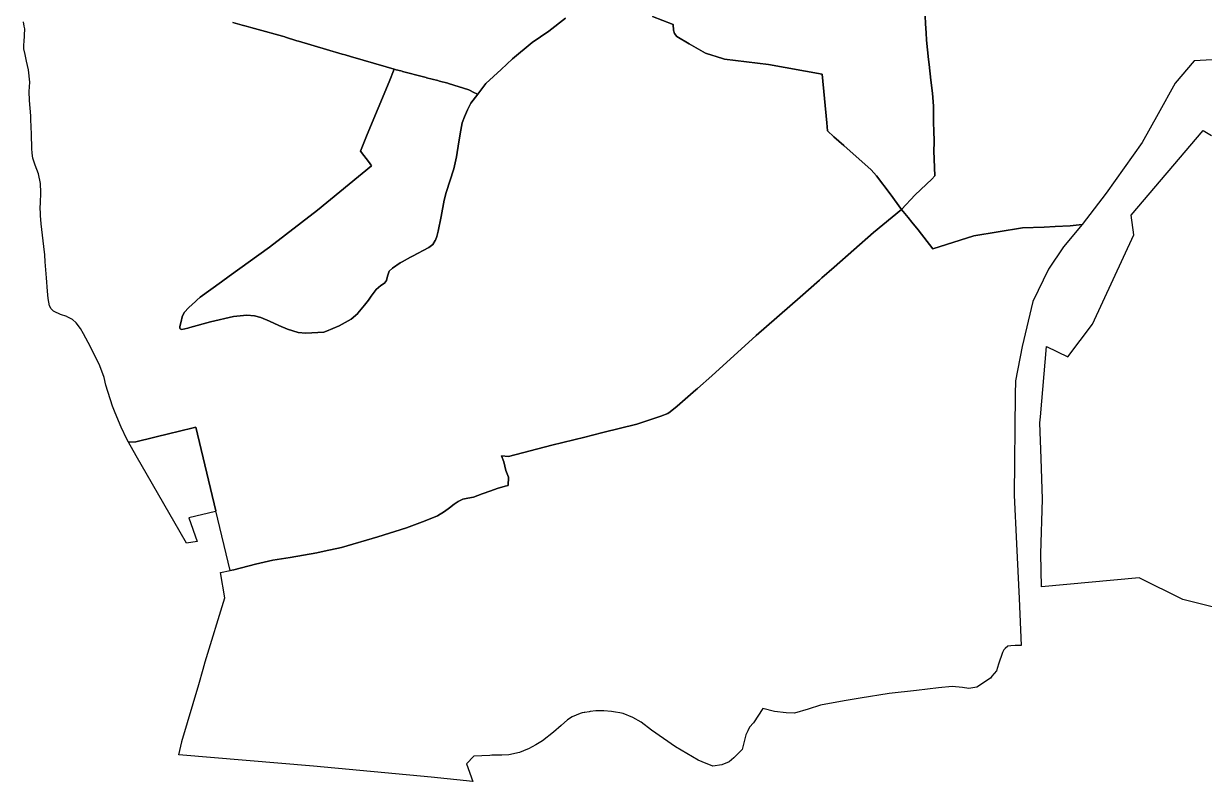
# Model space of a CAD drawing. Header units: inches. Extents: x 280195 to 293923, y 9098893 to 9120289.
# Drawn here: x 284210 to 285634, y 9099815 to 9100729 of the extents above; entities that cross this region are included whole.
import ezdxf

# ---------------------------------------------------------------- set-up
doc = ezdxf.new("R2010")
doc.units = ezdxf.units.IN
doc.header["$MEASUREMENT"] = 0
doc.layers.add('CIS', color=7, linetype='Continuous')

msp = doc.modelspace()

# ---------------------------------------------------------------- linework, layer by layer
at = {"layer": 'CIS'}
for points in [[(284968.4696, 9100737.7525), (284993.6481, 9100727.9902), (284993.8862, 9100721.3227), (284995.315, 9100717.0364), (284997.9344, 9100713.7027), (285012.6981, 9100704.6539), (285032.7007, 9100693.462), (285041.2462, 9100690.7634), (285044.3364, 9100689.7875), (285055.3226, 9100686.3182), (285108.6627, 9100679.6507), (285173.1947, 9100668.2207), (285178.7371, 9100609.307), (285179.6241, 9100599.8787), (285187.2441, 9100592.4968), (285199.3885, 9100582.0193), (285232.488, 9100552.7298), (285238.9173, 9100545.5861), (285255.1099, 9100523.9167), (285268.9212, 9100505.1047), (285235.1073, 9100477.2441), (285187.771, 9100435.5302), (285172.833, 9100422.3663), (285169.8873, 9100419.7706), (285146.5706, 9100399.239), (285093.7584, 9100352.7348), (285040.1077, 9100304.4493), (285022.9041, 9100288.966), (285021.0066, 9100287.3273), (284998.2916, 9100267.7097), (284989.7348, 9100260.8644), (284987.104, 9100258.7597), (284978.5268, 9100255.4035), (284949.8123, 9100246.0805), (284908.5827, 9100235.6955), (284896.4338, 9100232.7308), (284886.8289, 9100230.3869), (284847.2876, 9100220.7376), (284794.9347, 9100206.7551), (284786.3176, 9100207.7306), (284789.4067, 9100200.4142), (284791.8455, 9100190.1713), (284795.0973, 9100181.8794), (284794.4469, 9100171.9616), (284790.8699, 9100171.3112), (284781.1148, 9100168.3847), (284773.6358, 9100165.4581), (284763.0676, 9100161.7186), (284752.6622, 9100157.9791), (284745.9961, 9100156.5158), (284739.7686, 9100155.3211), (284734.2899, 9100152.7763), (284729.2497, 9100149.362), (284723.5955, 9100145.1413), (284717.7061, 9100140.7449), (284709.2515, 9100135.5421), (284694.2777, 9100129.2429), (284672.0192, 9100120.7468), (284637.5079, 9100109.9508), (284593.5457, 9100097.2847), (284572.5041, 9100092.7368), (284563.5957, 9100090.8002), (284531.799, 9100084.9291), (284510.6323, 9100081.7541), (284489.7302, 9100076.9916), (284463.8624, 9100070.4003), (284459.2416, 9100069.2229), (284441.9778, 9100141.5003), (284417.8875, 9100242.3583), (284395.0788, 9100236.8388), (284387.956, 9100235.115), (284345.3919, 9100224.8149), (284336.5793, 9100224.1003), (284334.5006, 9100227.7076), (284327.9176, 9100242.3859), (284320.7119, 9100259.466), (284317.3314, 9100267.5613), (284309.2362, 9100293.0036), (284307.2791, 9100302.0774), (284301.9416, 9100316.1329), (284298.3832, 9100323.8723), (284288.1528, 9100344.333), (284282.4595, 9100354.8301), (284278.9012, 9100361.3241), (284273.5636, 9100368.3519), (284269.1157, 9100372.0882), (284262.506, 9100375.5669), (284262.1473, 9100375.7785), (284254.7032, 9100378.2598), (284246.9704, 9100381.8169), (284246.9491, 9100381.8267), (284246.134, 9100382.4607), (284243.4955, 9100385.1651), (284241.5384, 9100388.5455), (284239.7592, 9100397.6194), (284238.9586, 9100406.5153), (284237.7132, 9100422.439), (284236.2008, 9100441.7431), (284236.1094, 9100441.9222), (284235.6279, 9100450.2187), (284234.437, 9100460.427), (284231.2856, 9100487.4389), (284230.7119, 9100497.8477), (284230.6003, 9100499.8713), (284230.2, 9100507.1345), (284230.4645, 9100512.3798), (284231.1305, 9100525.5895), (284230.3551, 9100536.4454), (284228.1839, 9100548.0767), (284223.9965, 9100558.3122), (284221.338, 9100566.668), (284220.4548, 9100573.0368), (284220.1195, 9100578.3179), (284219.8094, 9100595.6875), (284219.0626, 9100613.4861), (284218.8789, 9100617.8644), (284217.328, 9100636.4745), (284216.7077, 9100647.1753), (284217.4831, 9100658.4964), (284215.9323, 9100673.2293), (284213.7611, 9100683.7752), (284212.0552, 9100691.8394), (284210.5042, 9100698.8182), (284210.5957, 9100703.8441), (284210.6594, 9100707.3479), (284211.4704, 9100722.828), (284210.7597, 9100725.881), (284210.1792, 9100731.1862)], [(284462.339, 9100730.4632), (284473.5826, 9100727.4079), (284478.5251, 9100726.0648), (284484.3951, 9100724.4113), (284493.1223, 9100721.9529), (284522.3166, 9100714.1403), (284525.1555, 9100713.2052), (284526.0766, 9100712.9018), (284539.7923, 9100708.3836), (284541.6703, 9100707.8371), (284575.3219, 9100698.0434), (284594.4482, 9100692.477), (284597.762, 9100691.5126), (284604.5883, 9100689.5259), (284647.5038, 9100677.0362), (284657.1461, 9100674.2299), (284650.8485, 9100658.9646), (284624.5876, 9100595.3089), (284616.3327, 9100575.2992), (284627.2094, 9100561.0235), (284629.8793, 9100557.5192), (284564.4743, 9100504.1791), (284506.9008, 9100459.5173), (284458.011, 9100424.2897), (284448.8568, 9100417.6936), (284423.1653, 9100399.1817), (284419.1392, 9100395.438), (284417.5011, 9100393.9149), (284409.5922, 9100386.561), (284403.8772, 9100380.846), (284401.5753, 9100375.6072), (284400.1658, 9100369.7141), (284398.7244, 9100363.6877), (284398.7575, 9100362.2325), (284399.1544, 9100361.0749), (284399.6467, 9100360.477), (284401.0065, 9100360.0497), (284408.0412, 9100361.9214), (284410.7837, 9100362.6511), (284435.4796, 9100369.2219), (284463.3931, 9100375.9688), (284467.4089, 9100376.3369), (284479.2681, 9100377.424), (284488.6609, 9100376.498), (284496.2015, 9100374.6459), (284506.7849, 9100370.2802), (284518.1621, 9100364.8563), (284528.613, 9100360.3583), (284541.1808, 9100356.6543), (284550.4412, 9100355.5958), (284572.2694, 9100356.9188), (284575.3292, 9100358.2083), (284590.7902, 9100364.724), (284605.0778, 9100372.5293), (284613.1284, 9100379.4297), (284613.4123, 9100379.673), (284621.2173, 9100389.3303), (284625.9212, 9100395.6272), (284629.4195, 9100400.3105), (284635.5049, 9100408.3803), (284640.8445, 9100413.0558), (284645.4268, 9100416.1855), (284647.9404, 9100419.3605), (284648.7323, 9100422.702), (284649.4285, 9100425.6399), (284650.8508, 9100430.3408), (284655.1343, 9100434.0046), (284664.2123, 9100440.5273), (284666.7514, 9100441.9204), (284676.6452, 9100447.3489), (284679.1613, 9100448.7294), (284698.8728, 9100458.9158), (284703.7676, 9100462.8846), (284706.5457, 9100467.3825), (284706.7911, 9100467.9653), (284708.6624, 9100472.4096), (284710.2499, 9100478.8919), (284713.8217, 9100496.619), (284717.3936, 9100516.0659), (284719.9072, 9100525.591), (284729.1676, 9100554.0337), (284732.1125, 9100568.4505), (284735.1207, 9100586.4453), (284737.3697, 9100600.7328), (284738.9572, 9100609.3318), (284741.7353, 9100616.7402), (284745.4395, 9100625.3391), (284749.5948, 9100633.081), (284757.7859, 9100643.9672), (284767.5912, 9100656.985), (284785.9269, 9100673.8025), (284799.8695, 9100686.5906), (284823.3884, 9100706.5589), (284843.3909, 9100720.132), (284863.6316, 9100735.8483)], [(284863.6316, 9100735.8483), (284843.3909, 9100720.132), (284823.3884, 9100706.5589), (284799.8695, 9100686.5906), (284785.9269, 9100673.8025), (284767.5912, 9100656.985), (284767.5912, 9100656.985), (284757.7859, 9100643.9672), (284753.9181, 9100645.8243), (284747.0599, 9100649.1172), (284722.5523, 9100657.0183), (284721.6667, 9100657.2496), (284711.9171, 9100659.7969), (284709.5716, 9100660.4095), (284696.2211, 9100663.8975), (284695.8396, 9100663.9972), (284686.186, 9100666.5193), (284673.4332, 9100669.8511), (284667.0962, 9100671.5067), (284666.607, 9100671.6344), (284661.2987, 9100673.0214), (284659.4426, 9100673.5616), (284657.1461, 9100674.2299), (284647.5038, 9100677.0362), (284604.5883, 9100689.5259), (284597.762, 9100691.5126), (284594.4482, 9100692.477), (284575.3219, 9100698.0434), (284541.6703, 9100707.8371), (284539.7923, 9100708.3836), (284526.0766, 9100712.9018), (284525.1555, 9100713.2052), (284522.3166, 9100714.1403), (284493.1223, 9100721.9529), (284484.3951, 9100724.4113), (284478.5251, 9100726.0648), (284473.5826, 9100727.4079), (284462.339, 9100730.4632)], [(285297.4428, 9100738.6559), (285297.9862, 9100728.8747), (285298.5933, 9100717.9477), (285299.0691, 9100709.3846), (285301.6058, 9100685.9409), (285302.2781, 9100679.7277), (285304.3089, 9100660.9604), (285306.2965, 9100645.2406), (285307.3806, 9100629.5209), (285307.4547, 9100618.8835), (285307.4676, 9100617.0265), (285307.4975, 9100612.7375), (285308.068, 9100596.4766), (285308.2723, 9100590.6561), (285308.45, 9100585.5911), (285307.9738, 9100575.7494), (285309.1603, 9100545.4932), (285305.3543, 9100541.5379), (285285.3518, 9100522.4879), (285268.9212, 9100505.1047), (285255.1099, 9100523.9167), (285238.9173, 9100545.5861), (285232.488, 9100552.7298), (285199.3885, 9100582.0193), (285187.2441, 9100592.4968), (285179.6241, 9100599.8787), (285178.7371, 9100609.307), (285173.1947, 9100668.2207), (285108.6627, 9100679.6507), (285055.3226, 9100686.3182), (285044.3364, 9100689.7875), (285041.2462, 9100690.7634), (285032.7007, 9100693.462), (285012.6981, 9100704.6539), (284997.9344, 9100713.7027), (284995.315, 9100717.0364), (284993.8862, 9100721.3227), (284993.6481, 9100727.9902), (284968.4696, 9100737.7525)], [(285650.59, 9100685.8749), (285622.015, 9100684.2874), (285598.9962, 9100657.2999), (285578.4722, 9100620.3567), (285559.3086, 9100585.8622), (285515.6522, 9100524.7435), (285486.7909, 9100486.6179), (285472.2281, 9100485.0644), (285454.3625, 9100484.3252), (285440.9026, 9100483.7683), (285414.6812, 9100482.6833), (285355.9436, 9100473.1583), (285306.4817, 9100457.6143), (285288.8729, 9100480.3884), (285281.366, 9100489.688), (285276.9559, 9100495.1512), (285268.9212, 9100505.1047), (285285.3518, 9100522.4879), (285305.3543, 9100541.5379), (285309.1603, 9100545.4932), (285307.9738, 9100575.7494), (285308.45, 9100585.5911), (285308.2723, 9100590.6561), (285308.068, 9100596.4766), (285307.4975, 9100612.7375), (285307.4676, 9100617.0265), (285307.4547, 9100618.8835), (285307.3806, 9100629.5209), (285306.2965, 9100645.2406), (285304.3089, 9100660.9604), (285302.2781, 9100679.7277), (285301.6058, 9100685.9409), (285299.0691, 9100709.3846), (285298.5933, 9100717.9477), (285297.9862, 9100728.8747), (285297.4428, 9100738.6559)], [(285684.003, 9100015.7128), (285608.332, 9100034.2337), (285555.4152, 9100060.6921), (285437.8196, 9100049.8584), (285436.9611, 9100089.5935), (285438.9454, 9100155.4749), (285437.2484, 9100204.6887), (285435.7704, 9100247.55), (285436.4079, 9100254.9448), (285443.7079, 9100339.6252), (285469.5049, 9100327.3221), (285499.2706, 9100366.6128), (285548.88, 9100474.1661), (285545.705, 9100497.9787), (285632.5365, 9100600.3823), (285642.5473, 9100594.3368)]]:
    msp.add_lwpolyline(points, dxfattribs=at)
for points in [[(284613.1284, 9100379.4297), (284605.0778, 9100372.5293), (284590.7902, 9100364.724), (284575.3292, 9100358.2083), (284572.2694, 9100356.9188), (284550.4412, 9100355.5958), (284541.1808, 9100356.6543), (284528.613, 9100360.3583), (284518.1621, 9100364.8563), (284506.7849, 9100370.2802), (284496.2015, 9100374.6459), (284488.6609, 9100376.498), (284479.2681, 9100377.424), (284467.4089, 9100376.3369), (284463.3931, 9100375.9688), (284435.4796, 9100369.2219), (284410.7837, 9100362.6511), (284408.0412, 9100361.9214), (284401.0065, 9100360.0497), (284399.6467, 9100360.477), (284399.1544, 9100361.0749), (284398.7575, 9100362.2325), (284398.7244, 9100363.6877), (284400.1658, 9100369.7141), (284401.5753, 9100375.6072), (284403.8772, 9100380.846), (284409.5922, 9100386.561), (284417.5011, 9100393.9149), (284419.1392, 9100395.438), (284423.1653, 9100399.1817), (284448.8568, 9100417.6936), (284458.011, 9100424.2897), (284506.9008, 9100459.5173), (284564.4743, 9100504.1791), (284629.8793, 9100557.5192), (284627.2094, 9100561.0235), (284616.3327, 9100575.2992), (284624.5876, 9100595.3089), (284650.8485, 9100658.9646), (284657.1461, 9100674.2299), (284659.4426, 9100673.5616), (284661.2987, 9100673.0214), (284666.607, 9100671.6344), (284667.0962, 9100671.5067), (284673.4332, 9100669.8511), (284686.186, 9100666.5193), (284695.8396, 9100663.9972), (284696.2211, 9100663.8975), (284709.5716, 9100660.4095), (284711.9171, 9100659.7969), (284721.6667, 9100657.2496), (284722.5523, 9100657.0183), (284747.0599, 9100649.1172), (284753.9181, 9100645.8243), (284757.7859, 9100643.9672), (284749.5948, 9100633.081), (284745.4395, 9100625.3391), (284741.7353, 9100616.7402), (284738.9572, 9100609.3318), (284737.3697, 9100600.7328), (284735.1207, 9100586.4453), (284732.1125, 9100568.4505), (284729.1676, 9100554.0337), (284719.9072, 9100525.591), (284717.3936, 9100516.0659), (284713.8217, 9100496.619), (284710.2499, 9100478.8919), (284708.6624, 9100472.4096), (284706.7911, 9100467.9653), (284706.5457, 9100467.3825), (284703.7676, 9100462.8846), (284698.8728, 9100458.9158), (284679.1613, 9100448.7294), (284676.6452, 9100447.3489), (284666.7514, 9100441.9204), (284664.2123, 9100440.5273), (284655.1343, 9100434.0046), (284650.8508, 9100430.3408), (284649.4285, 9100425.6399), (284648.7323, 9100422.702), (284647.9404, 9100419.3605), (284645.4268, 9100416.1855), (284640.8445, 9100413.0558), (284635.5049, 9100408.3803), (284629.4195, 9100400.3105), (284625.9212, 9100395.6272), (284621.2173, 9100389.3303), (284613.4123, 9100379.673), (284613.1284, 9100379.4297)], [(285288.8729, 9100480.3884), (285306.4817, 9100457.6143), (285355.9436, 9100473.1583), (285414.6812, 9100482.6833), (285440.9026, 9100483.7683), (285454.3625, 9100484.3252), (285472.2281, 9100485.0644), (285486.7909, 9100486.6179), (285464.2543, 9100459.7598), (285445.998, 9100433.0368), (285427.2125, 9100393.8784), (285414.2479, 9100339.6387), (285406.1717, 9100298.3022), (285405.9791, 9100281.5846), (285404.8488, 9100160.454), (285407.5908, 9100101.6894), (285410.6657, 9100035.7893), (285413.311, 9099979.0963), (285405.7773, 9099979.014), (285400.7969, 9099978.6583), (285397.2394, 9099977.9468), (285394.0378, 9099975.4566), (285392.3646, 9099973.7012), (285390.4803, 9099970.4762), (285385.8557, 9099956.6021), (285383.4062, 9099948.2676), (285377.996, 9099941.7753), (285376.0933, 9099939.492), (285359.9204, 9099928.7806), (285350.1949, 9099927.0053), (285342.3329, 9099928.3927), (285329.8462, 9099929.3177), (285313.6597, 9099927.9302), (285287.004, 9099924.8308), (285254.0009, 9099920.9932), (285218.8712, 9099915.2885), (285199.8918, 9099912.2063), (285171.2186, 9099907.1191), (285156.4195, 9099902.0319), (285139.7707, 9099897.4073), (285129.5962, 9099897.8697), (285115.7221, 9099899.2571), (285101.6625, 9099903.057), (285090.2862, 9099885.8454), (285085.6615, 9099880.2958), (285083.5773, 9099876.1274), (285081.0368, 9099871.0463), (285076.8745, 9099853.4724), (285066.7002, 9099843.2981), (285061.1504, 9099838.6734), (285052.3636, 9099834.9736), (285041.4528, 9099833.184), (285028.4495, 9099838.5568), (285023.6904, 9099840.5233), (284996.4046, 9099856.7097), (284967.3704, 9099876.9119), (284954.9085, 9099886.3576), (284944.706, 9099892.006), (284933.0964, 9099896.9078), (284929.362, 9099897.5302), (284924.017, 9099898.4211), (284919.1648, 9099899.2298), (284909.8771, 9099900.2617), (284900.3314, 9099900.2617), (284893.3675, 9099899.1833), (284892.0435, 9099898.9782), (284886.8248, 9099898.1581), (284886.2116, 9099898.0275), (284883.9319, 9099897.5416), (284881.5523, 9099897.0345), (284871.6269, 9099892.6922), (284866.0439, 9099889.1252), (284858.2897, 9099882.6117), (284849.2949, 9099874.5474), (284836.1127, 9099864.0016), (284835.8768, 9099863.8665), (284827.8514, 9099859.2702), (284819.0535, 9099854.2315), (284818.0184, 9099853.8377), (284808.0425, 9099850.0441), (284795.1706, 9099847.0975), (284786.8601, 9099846.8418), (284775.0097, 9099846.4772), (284772.2218, 9099846.3353), (284753.2865, 9099845.3712), (284744.4777, 9099836.1709), (284752.0845, 9099815.0042), (284701.4828, 9099819.9651), (284559.9304, 9099833.1944), (284397.5421, 9099847.085), (284400.8469, 9099862.6624), (284400.7941, 9099862.7841), (284400.9363, 9099862.9441), (284421.3109, 9099931.9043), (284426.8123, 9099950.5683), (284429.3089, 9099959.0382), (284452.7164, 9100036.4811), (284447.6613, 9100067.202), (284459.2416, 9100069.2229), (284463.8624, 9100070.4003), (284489.7302, 9100076.9916), (284510.6323, 9100081.7541), (284531.799, 9100084.9291), (284563.5957, 9100090.8002), (284572.5041, 9100092.7368), (284593.5457, 9100097.2847), (284637.5079, 9100109.9508), (284672.0192, 9100120.7468), (284694.2777, 9100129.2429), (284709.2515, 9100135.5421), (284717.7061, 9100140.7449), (284723.5955, 9100145.1413), (284729.2497, 9100149.362), (284734.2899, 9100152.7763), (284739.7686, 9100155.3211), (284745.9961, 9100156.5158), (284752.6622, 9100157.9791), (284763.0676, 9100161.7186), (284773.6358, 9100165.4581), (284781.1148, 9100168.3847), (284790.8699, 9100171.3112), (284794.4469, 9100171.9616), (284795.0973, 9100181.8794), (284791.8455, 9100190.1713), (284789.4067, 9100200.4142), (284786.3176, 9100207.7306), (284794.9347, 9100206.7551), (284847.2876, 9100220.7376), (284886.8289, 9100230.3869), (284896.4338, 9100232.7308), (284908.5827, 9100235.6955), (284949.8123, 9100246.0805), (284978.5268, 9100255.4035), (284987.104, 9100258.7597), (284989.7348, 9100260.8644), (284998.2916, 9100267.7097), (285021.0066, 9100287.3273), (285022.9041, 9100288.966), (285040.1077, 9100304.4493), (285093.7584, 9100352.7348), (285146.5706, 9100399.239), (285169.8873, 9100419.7706), (285172.833, 9100422.3663), (285187.771, 9100435.5302), (285235.1073, 9100477.2441), (285268.9212, 9100505.1047), (285276.9559, 9100495.1512), (285281.366, 9100489.688), (285288.8729, 9100480.3884)], [(284419.4062, 9100104.3953), (284406.6044, 9100102.4201), (284399.0542, 9100115.6847), (284346.0495, 9100207.6662), (284336.5793, 9100224.1003), (284345.3919, 9100224.8149), (284387.956, 9100235.115), (284395.0788, 9100236.8388), (284417.8875, 9100242.3583), (284441.9778, 9100141.5003), (284441.6617, 9100140.58), (284409.4843, 9100132.8381), (284419.4062, 9100104.3953)]]:
    msp.add_lwpolyline(points, close=True, dxfattribs=at)

doc.saveas('drawing.dxf')
